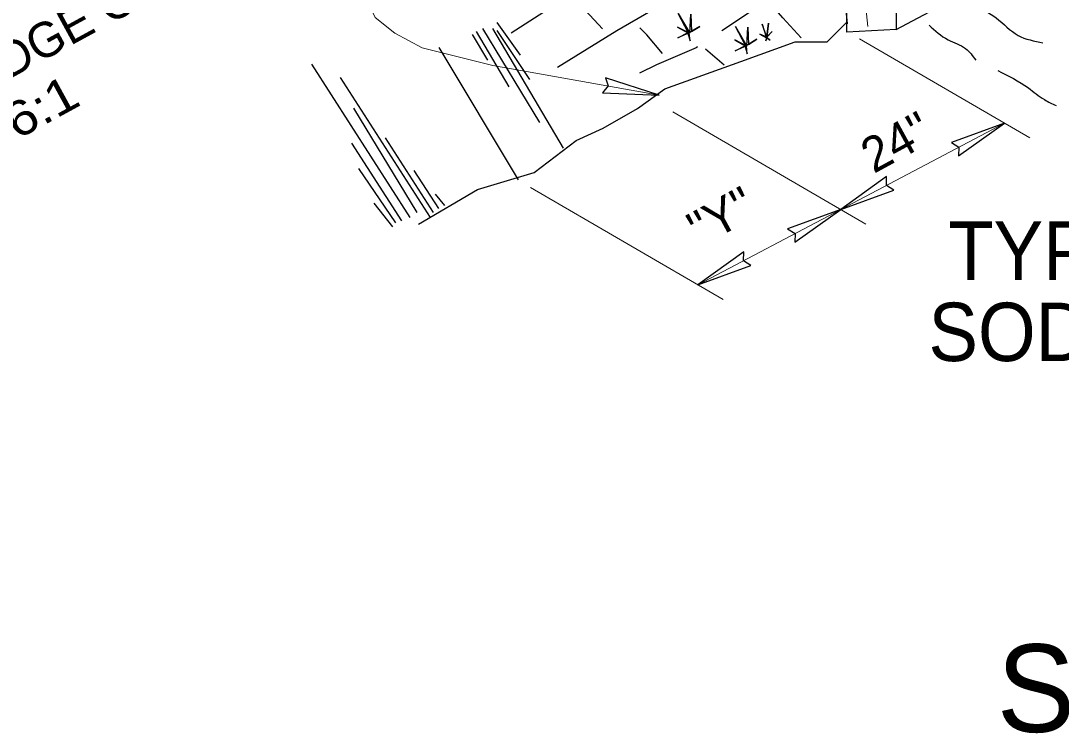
# Model space of a CAD drawing. Extents: x -330 to 40, y -49 to 222.
# Drawn here: x -176.14 to -140.54, y 92.56 to 116.96 of the extents above; entities that cross this region are included whole.
import ezdxf

# ---------------------------------------------------------------- set-up
doc = ezdxf.new("R2010")
doc.units = 0
doc.header["$LTSCALE"] = 0.48
doc.layers.add('1', color=7, linetype='Continuous', lineweight=25)

msp = doc.modelspace()

# ---------------------------------------------------------------- linework, layer by layer
at = {"layer": '1'}
for p, q in [((-147.8732, 116.5703), (-147.8732, 121.2125)), ((-146.1887, 121.206), (-146.1887, 116.6547)), ((-159.8559, 116.9047), (-159.0512, 115.7843)), ((-160.6957, 116.4846), (-160.1708, 115.6093)), ((-160.5557, 116.5896), (-159.4361, 114.6989)), ((-160.3457, 116.6947), (-158.3865, 113.4735)), ((-159.9959, 116.6947), (-157.5818, 112.5982)), ((-159.8559, 116.6247), (-158.7363, 114.944)), ((-146.1887, 116.6547), (-147.8732, 116.5703)), ((-161.8312, 116.0481), (-159.1213, 111.5128)), ((-152.0737, 115.443), (-152.7097, 115.9816)), ((-166.1886, 115.4693), (-162.8298, 110.2173)), ((-165.2089, 115.0141), (-162.1301, 110.2173)), ((-164.7541, 113.9637), (-162.5849, 110.3924)), ((-163.6695, 112.9483), (-162.0252, 110.3924)), ((-164.8241, 112.7732), (-163.1097, 110.1123)), ((-164.5792, 111.8979), (-163.3197, 110.0423)), ((-162.6899, 111.8279), (-161.8502, 110.5325)), ((-161.9552, 111.0227), (-161.6402, 110.6375)), ((-164.0544, 110.7075), (-163.4246, 109.9022))]:
    msp.add_line(p, q, dxfattribs=at)
at = {"layer": '1', "lineweight": 13}
for p, q in [((-147.2569, 117.7574), (-147.157, 116.7575)), ((-147.4367, 116.3429), (-141.6122, 112.9528)), ((-153.828, 113.8452), (-147.2173, 109.9975)), ((-148.0816, 110.5006), (-142.4766, 113.4559)), ((-158.6941, 111.2509), (-152.1092, 107.4182)), ((-152.9735, 107.9213), (-148.0816, 110.5006))]:
    msp.add_line(p, q, dxfattribs=at)
at = {"layer": '1'}
for points in [[(-147.8531, 116.8544), (-147.9982, 118.3555), (-148.2402, 118.985), (-148.2886, 120.2924), (-148.5788, 121.1641), (-148.5305, 122.181), (-149.2079, 124.4085), (-149.4982, 125.8612), (-149.9338, 126.8297), (-150.1757, 128.2823), (-150.466, 129.7351), (-150.8532, 131.5752), (-151.2887, 133.609), (-151.6757, 134.6743), (-151.6757, 135.9333), (-152.0144, 137.5797), (-152.0144, 138.4998), (-152.1596, 139.3714), (-152.3047, 139.7103)], [(-146.1887, 116.6547), (-121.5955, 129.7188), (-120.4163, 130.5617)], [(-148.2608, 118.8779), (-150.4176, 117.7744), (-152.1539, 116.616)], [(-155.9501, 118.4146), (-156.9984, 118.0649), (-159.3608, 116.5318)], [(-152.4903, 118.5481), (-153.4177, 117.9681), (-155.7403, 116.6123), (-157.7732, 115.3529)], [(-156.2343, 116.6867), (-156.9682, 117.47), (-157.2618, 117.7148)], [(-153.3016, 116.5556), (-153.6422, 117.2043), (-153.2467, 116.5337), (-153.2138, 117.1822), (-153.1917, 116.5886), (-152.9061, 116.7645), (-153.3126, 116.5227), (-153.2357, 116.2698), (-153.2687, 116.5446), (-153.6532, 116.3687), (-153.3016, 116.5556), (-153.6642, 116.7425), (-153.3126, 116.5446)], [(-149.4317, 116.3732), (-150.0677, 117.0587), (-150.3613, 117.4014)], [(-162.5282, 109.9961), (-160.5068, 111.1761), (-158.5697, 111.7661), (-157.1378, 112.8618), (-156.2114, 113.2832), (-155.0323, 113.9575), (-154.1058, 114.6317), (-151.4948, 115.5589), (-149.6419, 116.2332), (-148.5471, 116.2332), (-147.8732, 116.9075)], [(-150.6125, 116.3999), (-150.4264, 116.5933), (-150.6053, 116.4071), (-150.5553, 116.8798), (-150.6161, 116.3999), (-150.7663, 116.8475), (-150.6339, 116.4071), (-150.8487, 116.5002), (-150.6267, 116.3748), (-150.6482, 116.2746), (-150.6125, 116.3713), (-150.5016, 116.2997), (-150.6161, 116.3963)], [(-154.1774, 115.8347), (-154.7156, 116.4712), (-154.9603, 116.716)], [(-151.3446, 116.1149), (-151.6852, 116.7636), (-151.2897, 116.093), (-151.2567, 116.7416), (-151.2347, 116.1479), (-150.9491, 116.3238), (-151.3556, 116.082), (-151.2787, 115.8291), (-151.3117, 116.1039), (-151.6962, 115.9281), (-151.3446, 116.1149), (-151.7072, 116.3018), (-151.3556, 116.1039)], [(-152.9782, 116.0662), (-153.0306, 116.0312), (-154.3854, 115.4501), (-154.9661, 115.1595)]]:
    msp.add_lwpolyline(points, dxfattribs=at)
at = {"layer": '1', "lineweight": 13}
msp.add_lwpolyline([(-171.6558, 118.3533), (-170.0074, 118.8582), (-169.0318, 118.8918), (-165.8696, 118.3196), (-164.5912, 117.9829), (-164.2548, 117.5789), (-164.0193, 117.0739), (-163.3465, 116.5352), (-162.4045, 116.0303), (-159.9823, 115.4243), (-154.297, 114.4143)], dxfattribs=at)
at = {"layer": '1'}
for points in [[(-154.297, 114.4143), (-156.1373, 115.0087), (-156.0369, 114.7262), (-156.2294, 114.4903)], [(-142.4766, 113.4559), (-144.2941, 112.7952), (-144.0414, 112.6339), (-144.0485, 112.3295)], [(-148.0816, 110.5006), (-146.2641, 111.1613), (-146.5168, 111.3226), (-146.5097, 111.627)], [(-148.0816, 110.5006), (-149.8991, 109.8399), (-149.6464, 109.6786), (-149.6535, 109.3742)], [(-152.9735, 107.9213), (-151.156, 108.5819), (-151.4087, 108.7433), (-151.4016, 109.0477)]]:
    msp.add_lwpolyline(points, close=True, dxfattribs=at)
for points in [[(-143.7596, 117.5574), (-142.7603, 117.0575), (-142.0109, 116.4575), (-141.1616, 116.2075)], [(-145.0586, 116.8075), (-144.4091, 116.3075), (-143.8096, 116.0075), (-143.4598, 115.6075)], [(-142.7104, 115.2575), (-141.6612, 114.6575), (-141.1116, 114.2576), (-140.7119, 114.0576)]]:
    msp.add_spline(points, degree=3, dxfattribs=at)

# ---------------------------------------------------------------- texts
for s, p in [('TAPER EDGE OF', (-182.5938, 111.6461)), ("24''", (-146.9535, 111.7107)), ("''Y''", (-152.9011, 109.1923))]:
    msp.add_text(s, height=1.2, rotation=28.637, dxfattribs=at).set_placement(p)
at = {"layer": '1', "width": 1.15}
msp.add_text('SOD 6:1', height=1.2, rotation=28.637, dxfattribs=at).set_placement((-180.2381, 110.7058))
at = {"layer": '1', "width": 0.95}
for s, p in [('TYPICAL PLACEMENT OF SOLID SLAB', (-144.4033, 108.0871)), ('SODDING AT STRUCTURE HEADWALLS', (-145.08, 105.3059))]:
    msp.add_text(s, height=2, dxfattribs=at).set_placement(p)
at = {"layer": '1'}
msp.add_text('SOLID SLAB SODDING', height=3, dxfattribs=at).set_placement((-142.7424, 92.607))

doc.saveas('drawing.dxf')
